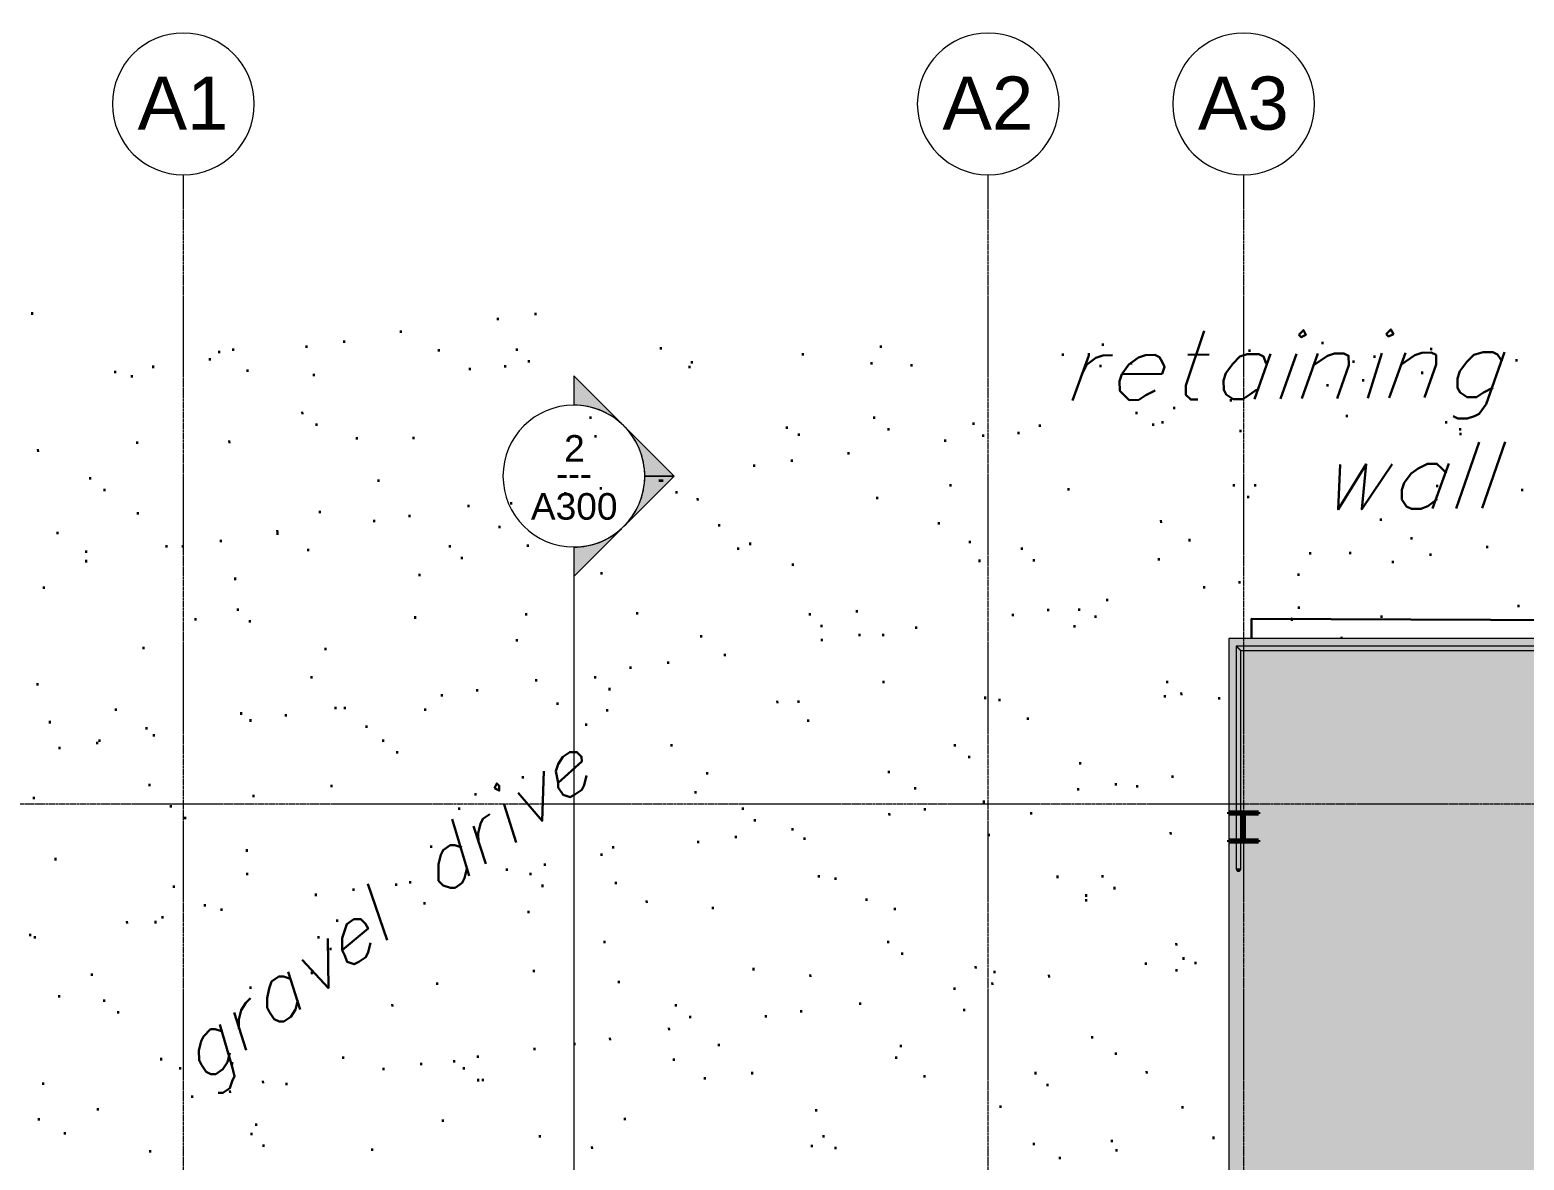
# Model space of a CAD drawing. Header units: inches. Extents: x -4136 to -1245, y 10244 to 12022.
# Drawn here: x -3618 to -3113, y 11640 to 12022 of the extents above; entities that cross this region are included whole.
import ezdxf

# ---------------------------------------------------------------- set-up
doc = ezdxf.new("R2010")
doc.units = ezdxf.units.IN
doc.header["$MEASUREMENT"] = 0
doc.linetypes.add('Grid Line 1_2_', pattern=[0.875, 0.5, -0.125, 0.125, -0.125])
doc.linetypes.add('IMPORT-DASHEDX2 _3_', pattern=[0.225, 0.15, -0.075])
for name, color, linetype, lineweight in [('A-FLOR', 192, 'Continuous', 13), ('A-FLOR-HRAL', 11, 'Continuous', 9), ('A-FLOR-PATT-2', 8, 'Continuous', 9), ('G-ANNO-SYMB', 111, 'Continuous', 9), ('PDF_Geometry-3', 253, 'Continuous', 30), ('S-COLS', 52, 'Continuous', 13), ('S-COLS-3', 52, 'Continuous', 9), ('S-COLS-4', 52, 'Continuous', 50), ('S-GRID-1', 1, 'Grid Line 1_2_', 9), ('S-GRID-IDEN', 1, 'Continuous', 9), ('site plan_dwg _3_-1', 254, 'IMPORT-DASHEDX2 _3_', 9)]:
    doc.layers.add(name, color=color, linetype=linetype, lineweight=lineweight)
doc.styles.add('Arial', font='arial.ttf', dxfattribs={"height": 18})
doc.styles.add('Arial_1', font='arial.ttf', dxfattribs={"height": 9})
doc.styles.add('Century Gothic_1', font='ufonts.com_century-gothic.ttf', dxfattribs={"height": 9})

# ---------------------------------------------------------------- blocks, each defined once
blk = doc.blocks.new('site plan_dwg _3_-1267336-FLOOR PLAN - MEZZANINE')
at = {"layer": 'PDF_Geometry-3'}
for p, q in [((1437.72, 2077), (1437.72, 2076.2)), ((1608.12, 2075.4), (1608.12, 2074.6)), ((1562.52, 2069.8), (1562.52, 2069)), ((1595.32, 2073.8), (1595.32, 2073)), ((1505.72, 2064.2), (1505.72, 2063.4)), ((1530.52, 2065), (1530.52, 2064.2)), ((1543.32, 2066.6), (1543.32, 2065.8)), ((1834.52, 2067.4), (1828.12, 2049)), ((1497.72, 2061), (1497.72, 2060.2)), ((1500.92, 2063.4), (1500.92, 2062.6)), ((1575.32, 2063.4), (1575.32, 2062.6)), ((1601.72, 2063.4), (1601.72, 2062.6)), ((1605.72, 2059.4), (1605.72, 2058.6)), ((1650.52, 2063.4), (1650.52, 2062.6)), ((1698.52, 2061), (1698.52, 2060.2)), ((1724.92, 2063.4), (1724.92, 2062.6)), ((1786.52, 2060.2), (1786.52, 2059.4)), ((1789.72, 2044.2), (1795.32, 2059.4)), ((1795.32, 2060.2), (1795.32, 2059.4)), ((1800.12, 2063.4), (1800.12, 2062.6)), ((1828.92, 2059.4), (1836.12, 2059.4)), ((1849.72, 2061), (1849.72, 2060.2)), ((1856.92, 2059.4), (1851.32, 2044.2)), ((1865.72, 2059.4), (1860.12, 2044.2)), ((1867.32, 2044.2), (1872.92, 2059.4)), ((1874.52, 2063.4), (1874.52, 2062.6)), ((1894.52, 2059.4), (1889.72, 2044.2)), ((1896.92, 2044.2), (1902.52, 2059.4)), ((1911.32, 2061), (1911.32, 2060.2)), ((1465.72, 2057), (1465.72, 2056.2)), ((1471.32, 2055.4), (1471.32, 2054.6)), ((1478.52, 2058.6), (1478.52, 2057.8)), ((1510.52, 2057), (1510.52, 2056.2)), ((1532.92, 2055.4), (1532.92, 2054.6)), ((1585.72, 2057), (1585.72, 2056.2)), ((1597.72, 2057.8), (1597.72, 2057)), ((1660.12, 2057), (1660.12, 2056.2)), ((1660.92, 2058.6), (1660.92, 2057.8)), ((1721.72, 2057.8), (1721.72, 2057)), ((1735.32, 2057), (1735.32, 2056.2)), ((1799.32, 2056.2), (1799.32, 2055.4)), ((1809.72, 2057), (1809.72, 2056.2)), ((1884.92, 2057), (1884.92, 2056.2)), ((1892.12, 2058.6), (1892.12, 2057.8)), ((1940.12, 2057), (1940.12, 2056.2)), ((1876.12, 2049), (1876.12, 2048.2)), ((1888.12, 2050.6), (1888.12, 2049.8)), ((1908.12, 2053), (1908.12, 2052.2)), ((1843.32, 2044.2), (1843.32, 2043.4)), ((1528.92, 2042.6), (1528.92, 2041.8)), ((1626.52, 2040.2), (1626.52, 2039.4)), ((1722.52, 2039.4), (1722.52, 2038.6)), ((1811.32, 2040.2), (1811.32, 2039.4)), ((1824.12, 2041.8), (1824.12, 2041)), ((1533.72, 2038.6), (1533.72, 2037.8)), ((1547.32, 2033.8), (1547.32, 2033)), ((1566.52, 2033.8), (1566.52, 2033)), ((1621.72, 2033.8), (1621.72, 2033)), ((1628.12, 2033.8), (1628.12, 2033)), ((1692.92, 2036.2), (1692.92, 2035.4)), ((1696.92, 2033.8), (1696.92, 2033)), ((1727.32, 2035.4), (1727.32, 2034.6)), ((1756.12, 2037), (1756.12, 2036.2)), ((1771.32, 2033.8), (1771.32, 2033)), ((1778.52, 2036.2), (1778.52, 2035.4)), ((1816.92, 2036.2), (1816.92, 2035.4)), ((1820.12, 2037), (1820.12, 2036.2)), ((1846.52, 2033.8), (1846.52, 2033)), ((1882.52, 2038.6), (1882.52, 2037.8)), ((1916.12, 2036.2), (1916.12, 2035.4)), ((1920.92, 2033.8), (1920.92, 2033)), ((1439.32, 2030.6), (1439.32, 2029.8)), ((1472.92, 2033), (1472.92, 2032.2)), ((1504.12, 2033), (1504.12, 2032.2)), ((1746.52, 2031.4), (1746.52, 2030.6)), ((1759.32, 2033), (1759.32, 2032.2)), ((1919.32, 2006.6), (1927.32, 2029)), ((1920.92, 2032.2), (1920.92, 2031.4)), ((1928.12, 2006.6), (1936.12, 2029)), ((1694.52, 2025), (1694.52, 2024.2)), ((1713.72, 2027.4), (1713.72, 2026.6)), ((1456.92, 2021), (1456.92, 2020.2)), ((1554.52, 2019.4), (1554.52, 2018.6)), ((1649.72, 2018.6), (1649.72, 2017.8)), ((1650.52, 2018.6), (1650.52, 2017.8)), ((1681.72, 2023.4), (1681.72, 2022.6)), ((1916.92, 2021.8), (1911.32, 2006.6)), ((1461.72, 2017), (1461.72, 2016.2)), ((1617.72, 2014.6), (1617.72, 2013.8)), ((1629.72, 2016.2), (1629.72, 2015.4)), ((1655.32, 2014.6), (1655.32, 2013.8)), ((1748.12, 2016.2), (1748.12, 2015.4)), ((1788.12, 2014.6), (1788.12, 2013.8)), ((1844.12, 2015.4), (1844.12, 2014.6)), ((1851.32, 2015.4), (1851.32, 2014.6)), ((1912.92, 2014.6), (1912.92, 2013.8)), ((1472.92, 2009), (1472.92, 2008.2)), ((1534.52, 2009), (1534.52, 2008.2)), ((1584.92, 2010.6), (1584.92, 2009.8)), ((1599.32, 2011.4), (1599.32, 2010.6)), ((1662.52, 2012.2), (1662.52, 2011.4)), ((1723.32, 2012.2), (1723.32, 2011.4)), ((1848.92, 2011.4), (1848.92, 2010.6)), ((1941.72, 2013), (1941.72, 2012.2)), ((1552.92, 2005.8), (1552.92, 2005)), ((1564.92, 2007.4), (1564.92, 2006.6)), ((1595.32, 2003.4), (1595.32, 2002.6)), ((1669.72, 2003.4), (1669.72, 2002.6)), ((1744.12, 2003.4), (1744.12, 2002.6)), ((1819.32, 2003.4), (1819.32, 2002.6)), ((1893.72, 2003.4), (1893.72, 2002.6)), ((1445.72, 2002.6), (1445.72, 2001.8)), ((1500.92, 1999.4), (1500.92, 1998.6)), ((1455.32, 1996.2), (1455.32, 1995.4)), ((1482.52, 1997.8), (1482.52, 1997)), ((1488.12, 1997.8), (1488.12, 1997)), ((1530.52, 1996.2), (1530.52, 1995.4)), ((1578.52, 1997), (1578.52, 1996.2)), ((1604.92, 1997), (1604.92, 1996.2)), ((1676.12, 1995.4), (1676.12, 1994.6)), ((1680.12, 1997), (1680.12, 1996.2)), ((1754.52, 1997), (1754.52, 1996.2)), ((1772.12, 1994.6), (1772.12, 1993.8)), ((1828.92, 1997), (1828.92, 1996.2)), ((1904.12, 1997), (1904.12, 1996.2)), ((1929.72, 1993.8), (1929.72, 1993)), ((1455.32, 1993), (1455.32, 1992.2)), ((1582.52, 1993), (1582.52, 1992.2)), ((1694.52, 1989.8), (1694.52, 1989)), ((1757.72, 1990.6), (1757.72, 1989.8)), ((1776.12, 1990.6), (1776.12, 1989.8)), ((1818.52, 1990.6), (1818.52, 1989.8)), ((1869.72, 1992.2), (1869.72, 1991.4)), ((1883.32, 1992.2), (1883.32, 1991.4)), ((1897.72, 1989), (1897.72, 1988.2)), ((1910.52, 1991.4), (1910.52, 1990.6)), ((1440.92, 1984.2), (1440.92, 1983.4)), ((1505.72, 1986.6), (1505.72, 1985.8)), ((1568.12, 1987.4), (1568.12, 1986.6)), ((1629.72, 1987.4), (1629.72, 1986.6)), ((1865.72, 1985), (1865.72, 1984.2)), ((1833.72, 1981), (1833.72, 1980.2)), ((1845.72, 1982.6), (1845.72, 1981.8)), ((1506.52, 1976.2), (1506.52, 1975.4)), ((1604.12, 1973.8), (1604.12, 1973)), ((1641.72, 1973.8), (1641.72, 1973)), ((1716.12, 1973.8), (1716.12, 1973)), ((1780.92, 1973.8), (1780.92, 1973)), ((1791.32, 1973.8), (1791.32, 1973)), ((1800.92, 1977), (1800.92, 1976.2)), ((1865.72, 1973.8), (1865.72, 1973)), ((1940.12, 1973.8), (1940.12, 1973)), ((1492.12, 1973), (1492.12, 1972.2)), ((1510.52, 1972.2), (1510.52, 1971.4)), ((1566.52, 1973), (1566.52, 1972.2)), ((1700.12, 1973), (1700.12, 1972.2)), ((1704.12, 1969), (1704.12, 1968.2)), ((1736.12, 1968.2), (1736.12, 1967.4)), ((1768.92, 1972.2), (1768.92, 1971.4)), ((1789.72, 1968.2), (1789.72, 1967.4)), ((1796.92, 1971.4), (1796.92, 1970.6)), ((1893.72, 1970.6), (1893.72, 1969.8)), ((1474.52, 1963.4), (1474.52, 1962.6)), ((1600.92, 1965), (1600.92, 1964.2)), ((1663.32, 1965.8), (1663.32, 1965)), ((1704.12, 1964.2), (1704.12, 1963.4)), ((1716.92, 1965.8), (1716.92, 1965)), ((1724.92, 1965.8), (1724.92, 1965)), ((1880.12, 1963.4), (1880.12, 1962.83)), ((1536.12, 1962.6), (1536.12, 1961.8)), ((1671.32, 1959.4), (1671.32, 1958.6)), ((1531.32, 1953), (1531.32, 1952.2)), ((1639.32, 1955.4), (1639.32, 1954.6)), ((1652.12, 1957), (1652.12, 1956.2)), ((1438.52, 1951.4), (1438.52, 1950.6)), ((1587.32, 1948.2), (1587.32, 1947.4)), ((1607.32, 1951.4), (1607.32, 1950.6)), ((1627.32, 1952.2), (1627.32, 1951.4)), ((1632.12, 1948.2), (1632.12, 1947.4)), ((1724.92, 1949.8), (1724.92, 1949)), ((1820.92, 1949), (1820.92, 1948.2)), ((1575.32, 1946.6), (1575.32, 1945.8)), ((1614.52, 1943.4), (1614.52, 1942.6)), ((1688.92, 1943.4), (1688.92, 1942.6)), ((1696.12, 1943.4), (1696.12, 1942.6)), ((1759.32, 1944.2), (1759.32, 1943.4)), ((1764.12, 1943.4), (1764.12, 1942.6)), ((1820.12, 1944.2), (1820.12, 1943.4)), ((1825.72, 1945), (1825.72, 1944.2)), ((1838.52, 1943.4), (1838.52, 1942.6)), ((1442.52, 1938.6), (1442.52, 1937.8)), ((1464.92, 1942.6), (1464.92, 1941.8)), ((1507.32, 1941), (1507.32, 1940.2)), ((1510.52, 1938.6), (1510.52, 1937.8)), ((1522.52, 1940.2), (1522.52, 1939.4)), ((1539.32, 1942.6), (1539.32, 1941.8)), ((1542.52, 1942.6), (1542.52, 1941.8)), ((1569.72, 1941.8), (1569.72, 1941)), ((1631.32, 1941), (1631.32, 1940.2)), ((1475.32, 1936.2), (1475.32, 1935.4)), ((1477.72, 1933.8), (1477.72, 1933)), ((1549.72, 1936.2), (1549.72, 1935.4)), ((1624.12, 1936.2), (1624.12, 1935.4)), ((1699.32, 1937), (1699.32, 1936.2)), ((1773.72, 1937), (1773.72, 1936.2)), ((1445.72, 1929.8), (1445.72, 1929)), ((1458.52, 1931.4), (1458.52, 1930.6)), ((1459.32, 1932.2), (1459.32, 1931.4)), ((1555.32, 1931.4), (1555.32, 1930.6)), ((1652.92, 1929), (1652.92, 1928.2)), ((1748.92, 1928.2), (1748.92, 1927.4)), ((1560.12, 1927.4), (1560.12, 1926.6)), ((1753.72, 1924.2), (1753.72, 1923.4)), ((1602.52, 1918.6), (1602.52, 1917.8)), ((1664.92, 1919.4), (1664.92, 1918.6)), ((1726.52, 1919.4), (1726.52, 1918.6)), ((1791.32, 1921.8), (1791.32, 1921)), ((1436.92, 1913), (1436.92, 1912.2)), ((1476.12, 1917), (1476.12, 1916.2)), ((1511.32, 1913), (1511.32, 1912.2)), ((1537.72, 1916.2), (1537.72, 1915.4)), ((1586.52, 1913), (1586.52, 1912.2)), ((1660.92, 1913), (1660.92, 1912.2)), ((1735.32, 1913.8), (1735.32, 1913)), ((1790.52, 1913), (1790.52, 1912.2)), ((1803.32, 1914.6), (1803.32, 1913.8)), ((1810.52, 1913.8), (1810.52, 1913)), ((1822.52, 1917), (1822.52, 1916.2)), ((1483.32, 1909.8), (1483.32, 1909)), ((1580.92, 1908.2), (1580.92, 1907.4)), ((1596.12, 1909), (1600.12, 1896.2)), ((1676.92, 1907.4), (1676.92, 1906.6)), ((1758.52, 1909), (1758.52, 1908.2)), ((1488.12, 1905.8), (1488.12, 1905)), ((1578.52, 1904.2), (1584.12, 1885)), ((1680.92, 1903.4), (1680.92, 1902.6)), ((1726.52, 1905), (1726.52, 1904.2)), ((1738.52, 1906.6), (1738.52, 1905.8)), ((1774.52, 1905), (1774.52, 1904.2)), ((1589.72, 1889), (1585.72, 1901.8)), ((1674.52, 1897.8), (1674.52, 1897)), ((1693.72, 1900.2), (1693.72, 1899.4)), ((1760.12, 1897.8), (1760.12, 1897)), ((1821.72, 1897.8), (1821.72, 1897)), ((1444.12, 1892.2), (1444.12, 1891.4)), ((1508.92, 1894.6), (1508.92, 1893.8)), ((1571.32, 1895.4), (1571.32, 1894.6)), ((1628.92, 1892.2), (1628.92, 1891.4)), ((1632.92, 1894.6), (1632.92, 1893.8)), ((1661.72, 1896.2), (1661.72, 1895.4)), ((1697.72, 1897), (1697.72, 1896.2)), ((1596.92, 1887.4), (1596.92, 1886.6)), ((1609.72, 1889), (1609.72, 1888.2)), ((1484.12, 1882.6), (1484.12, 1881.8)), ((1508.92, 1886.6), (1508.92, 1885.8)), ((1556.12, 1863.4), (1549.72, 1882.6)), ((1559.32, 1882.6), (1559.32, 1881.8)), ((1564.12, 1883.4), (1564.12, 1882.6)), ((1604.92, 1885.8), (1604.92, 1885)), ((1633.72, 1882.6), (1633.72, 1881.8)), ((1702.52, 1884.2), (1702.52, 1883.4)), ((1708.12, 1883.4), (1708.12, 1882.6)), ((1783.32, 1883.4), (1783.32, 1882.6)), ((1798.52, 1883.4), (1798.52, 1882.6)), ((1532.12, 1879.4), (1532.12, 1878.6)), ((1544.92, 1881), (1544.92, 1880.2)), ((1608.92, 1881.8), (1608.92, 1881)), ((1792.92, 1877), (1792.92, 1876.2)), ((1802.52, 1879.4), (1802.52, 1878.6)), ((1480.12, 1872.2), (1480.12, 1871.4)), ((1494.52, 1876.2), (1494.52, 1875.4)), ((1500.12, 1874.6), (1500.12, 1873.8)), ((1568.92, 1876.2), (1568.92, 1875.4)), ((1604.12, 1873), (1604.12, 1872.2)), ((1644.12, 1876.2), (1644.12, 1875.4)), ((1666.52, 1873.8), (1666.52, 1873)), ((1718.52, 1876.2), (1718.52, 1875.4)), ((1728.12, 1873), (1728.12, 1872.2)), ((1792.92, 1875.4), (1792.92, 1874.6)), ((1468.12, 1870.6), (1468.12, 1869.8)), ((1477.72, 1870.6), (1477.72, 1869.8)), ((1539.32, 1870.6), (1539.32, 1869.8)), ((1435.32, 1866.6), (1435.32, 1865.8)), ((1436.92, 1865.8), (1436.92, 1865)), ((1532.92, 1865), (1532.92, 1864.2)), ((1629.72, 1862.6), (1629.72, 1861.8)), ((1725.72, 1861.8), (1725.72, 1861)), ((1536.92, 1861), (1536.92, 1860.2)), ((1730.52, 1857.8), (1730.52, 1857)), ((1823.32, 1860.2), (1823.32, 1859.4)), ((1456.12, 1853), (1456.12, 1852.2)), ((1522.52, 1853), (1526.52, 1840.2)), ((1530.52, 1853), (1530.52, 1852.2)), ((1605.72, 1853), (1605.72, 1852.2)), ((1680.12, 1853), (1680.12, 1852.2)), ((1755.32, 1853), (1755.32, 1852.2)), ((1812.92, 1853.8), (1812.92, 1853)), ((1825.72, 1855.4), (1825.72, 1854.6)), ((1829.72, 1853.8), (1829.72, 1853)), ((1509.72, 1848.2), (1509.72, 1847.4)), ((1572.92, 1849), (1572.92, 1848.2)), ((1634.52, 1849), (1634.52, 1848.2)), ((1699.32, 1850.6), (1699.32, 1849.8)), ((1760.92, 1847.4), (1760.92, 1846.6)), ((1761.72, 1851.4), (1761.72, 1850.6)), ((1780.12, 1849.8), (1780.12, 1849)), ((1823.32, 1851.4), (1823.32, 1850.6)), ((1444.92, 1845.8), (1444.92, 1845)), ((1460.12, 1844.2), (1460.12, 1843.4)), ((1557.72, 1841.8), (1557.72, 1841)), ((1748.12, 1845.8), (1748.12, 1845)), ((1464.92, 1840.2), (1464.92, 1839.4)), ((1508.12, 1826.6), (1504.12, 1839.4)), ((1653.72, 1841), (1653.72, 1840.2)), ((1658.52, 1837), (1658.52, 1836.2)), ((1684.12, 1837), (1684.12, 1836.2)), ((1696.12, 1838.6), (1696.12, 1837.8)), ((1716.12, 1841), (1716.12, 1840.2)), ((1751.32, 1838.6), (1751.32, 1837.8)), ((1651.32, 1833), (1651.32, 1832.2)), ((1605.72, 1826.6), (1605.72, 1825.8)), ((1619.32, 1828.2), (1619.32, 1827.4)), ((1631.32, 1829.8), (1631.32, 1829)), ((1668.12, 1827.4), (1668.12, 1826.6)), ((1729.72, 1826.6), (1729.72, 1825.8)), ((1794.52, 1829), (1794.52, 1828.2)), ((1479.32, 1824.2), (1479.32, 1823.4)), ((1503.32, 1822.6), (1503.32, 1821.8)), ((1540.92, 1824.2), (1540.92, 1823.4)), ((1567.32, 1821.8), (1567.32, 1821)), ((1578.52, 1822.6), (1578.52, 1821.8)), ((1586.52, 1824.2), (1586.52, 1823.4)), ((1652.92, 1822.6), (1652.92, 1821.8)), ((1728.12, 1822.6), (1728.12, 1821.8)), ((1802.52, 1823.4), (1802.52, 1822.6)), ((1439.32, 1816.2), (1439.32, 1815.4)), ((1485.72, 1821), (1485.72, 1820.2)), ((1513.72, 1816.2), (1513.72, 1815.4)), ((1554.52, 1820.2), (1554.52, 1819.4)), ((1581.72, 1820.2), (1581.72, 1819.4)), ((1586.52, 1816.2), (1586.52, 1815.4)), ((1588.12, 1816.2), (1588.12, 1815.4)), ((1663.32, 1816.2), (1663.32, 1815.4)), ((1679.32, 1817.8), (1679.32, 1817)), ((1737.72, 1816.2), (1737.72, 1815.4)), ((1775.32, 1817), (1775.32, 1816.2)), ((1812.92, 1817), (1812.92, 1816.2)), ((1489.72, 1811.4), (1489.72, 1810.6)), ((1502.52, 1813), (1502.52, 1812.2)), ((1521.72, 1815.4), (1521.72, 1814.6)), ((1779.32, 1813), (1779.32, 1812.2)), ((1457.72, 1807.4), (1457.72, 1806.6)), ((1437.72, 1804.2), (1437.72, 1803.4)), ((1511.32, 1801.8), (1511.32, 1801)), ((1574.52, 1802.6), (1574.52, 1801.8)), ((1636.12, 1802.6), (1636.12, 1801.8)), ((1700.92, 1805), (1700.92, 1804.2)), ((1763.32, 1805.8), (1763.32, 1805)), ((1824.92, 1805), (1824.92, 1804.2)), ((1446.52, 1799.4), (1446.52, 1798.6)), ((1509.72, 1798.6), (1509.72, 1797.8)), ((1607.32, 1797), (1607.32, 1796.2)), ((1703.32, 1796.2), (1703.32, 1795.4)), ((1475.32, 1793), (1475.32, 1792.2)), ((1513.72, 1794.6), (1513.72, 1793.8)), ((1550.52, 1793), (1550.52, 1792.2)), ((1624.92, 1793), (1624.92, 1792.2)), ((1699.32, 1793), (1699.32, 1792.2)), ((1707.32, 1792.2), (1707.32, 1791.4)), ((1774.52, 1793), (1774.52, 1792.2)), ((1800.92, 1793.8), (1800.92, 1793)), ((1835.32, 1794.6), (1835.32, 1793.8)), ((1783.32, 1788.2), (1783.32, 1787.4)), ((1802.52, 1790.6), (1802.52, 1789.8))]:
    blk.add_line(p, q, dxfattribs=at)
at = {"layer": 'PDF_Geometry-3', "flags": 128}
for points in [[(1866.52, 2065.8), (1867.32, 2065), (1868.92, 2065.8), (1868.12, 2067.4)], [(1896.12, 2065.8), (1896.92, 2065), (1898.52, 2065.8), (1897.72, 2067.4)], [(1863.32, 1969), (1863.32, 1969.8)], [(1592.92, 1914.6), (1594.52, 1913.8), (1594.52, 1915.4), (1593.72, 1916.2)]]:
    blk.add_lwpolyline(points, close=True, dxfattribs=at)
for points in [[(1792.92, 2053), (1794.52, 2056.2), (1797.72, 2058.6), (1800.12, 2059.4), (1803.32, 2059.4)], [(1806.52, 2053), (1820.12, 2053), (1820.92, 2055.4), (1820.12, 2057), (1819.32, 2058.6), (1817.72, 2059.4), (1814.52, 2059.4), (1812.12, 2058.6), (1808.92, 2056.2), (1806.52, 2053), (1805.72, 2050.6), (1805.72, 2047.4), (1807.32, 2045.8), (1808.92, 2044.2), (1812.12, 2044.2), (1814.52, 2045.8), (1817.72, 2047.4)], [(1855.32, 2056.2), (1854.52, 2058.6), (1852.92, 2059.4), (1848.92, 2059.4), (1846.52, 2058.6), (1844.12, 2056.2), (1841.72, 2053), (1840.92, 2050.6), (1840.92, 2047.4), (1841.72, 2045.8), (1844.12, 2044.2), (1847.32, 2044.2), (1849.72, 2045.8), (1852.12, 2047.4)], [(1871.32, 2055.4), (1876.12, 2058.6), (1878.52, 2059.4), (1881.72, 2059.4), (1883.32, 2058.6), (1883.32, 2055.4), (1879.32, 2044.2)], [(1900.92, 2055.4), (1905.72, 2058.6), (1908.12, 2059.4), (1911.32, 2059.4), (1912.92, 2058.6), (1912.92, 2055.4), (1908.92, 2044.2)], [(1936.12, 2059.4), (1929.72, 2041.8), (1927.32, 2038.6), (1925.72, 2037.8), (1923.32, 2037), (1920.12, 2037), (1918.52, 2037.8)], [(1935.32, 2056.2), (1933.72, 2058.6), (1932.12, 2059.4), (1928.92, 2059.4), (1925.72, 2058.6), (1923.32, 2056.2), (1920.92, 2053), (1920.12, 2050.6), (1920.12, 2047.4), (1920.92, 2045.8), (1923.32, 2044.2), (1926.52, 2044.2), (1928.92, 2045.8), (1932.12, 2047.4)], [(1828.12, 2049), (1828.12, 2045.8), (1829.72, 2044.2), (1832.12, 2044.2)], [(1880.12, 2021.8), (1879.32, 2006.6), (1888.92, 2021.8), (1887.32, 2006.6), (1897.72, 2021.8)], [(1916.12, 2018.6), (1914.52, 2020.2), (1912.92, 2021.8), (1909.72, 2021.8), (1906.52, 2020.2), (1904.12, 2018.6), (1901.72, 2015.4), (1900.92, 2013), (1900.92, 2009.8), (1902.52, 2007.4), (1904.12, 2006.6), (1907.32, 2006.6), (1909.72, 2007.4), (1912.92, 2009.8)], [(1520.12, 2002.6), (1520.12, 2001.8), (1520.12, 2001)], [(2038.52, 1967.4), (1849.72, 1969.8), (1849.66, 1963.09)], [(1614.52, 1916.2), (1622.52, 1923.4), (1622.52, 1925), (1620.92, 1926.6), (1618.52, 1926.6), (1616.12, 1925), (1614.52, 1922.6), (1613.72, 1920.2), (1614.52, 1916.2), (1614.52, 1914.6), (1616.12, 1912.2), (1618.52, 1911.4), (1620.12, 1912.2), (1622.52, 1913.8), (1623.32, 1915.4), (1624.12, 1918.6)], [(1600.92, 1913), (1608.92, 1903.4), (1609.72, 1920.2)], [(1587.32, 1896.2), (1587.32, 1899.4), (1588.12, 1902.6), (1588.92, 1904.2), (1591.32, 1905.8)], [(1581.72, 1894.6), (1579.32, 1895.4), (1577.72, 1895.4), (1575.32, 1893.8), (1574.52, 1892.2), (1573.72, 1889), (1573.72, 1883.4), (1575.32, 1881.8), (1577.72, 1881), (1579.32, 1881), (1581.72, 1882.6), (1582.52, 1884.2), (1583.32, 1887.4)], [(1540.92, 1860.2), (1549.72, 1867.4), (1548.92, 1869), (1547.32, 1870.6), (1544.92, 1870.6), (1542.52, 1869), (1541.72, 1866.6), (1540.92, 1864.2), (1540.92, 1860.2), (1541.72, 1858.6), (1542.52, 1856.2), (1544.92, 1855.4), (1546.52, 1856.2), (1548.92, 1857.8), (1549.72, 1859.4), (1550.52, 1862.6)], [(1527.32, 1857), (1536.12, 1847.4), (1536.12, 1864.2)], [(1523.32, 1850.6), (1520.92, 1851.4), (1519.32, 1851.4), (1516.92, 1849.8), (1516.12, 1847.4), (1515.32, 1844.2), (1515.32, 1841), (1516.12, 1839.4), (1517.72, 1837), (1519.32, 1836.2), (1520.92, 1836.2), (1523.32, 1837.8), (1524.92, 1840.2), (1525.72, 1843.4)], [(1505.72, 1833.8), (1505.72, 1837), (1506.52, 1840.2), (1508.12, 1842.6), (1509.72, 1844.2)], [(1500.12, 1833), (1497.72, 1833.8), (1496.12, 1833.8), (1493.72, 1831.4), (1492.92, 1829.8), (1492.12, 1826.6), (1492.12, 1823.4), (1492.92, 1821.8), (1494.52, 1819.4), (1496.12, 1818.6), (1497.72, 1818.6), (1500.12, 1820.2), (1501.72, 1822.6), (1502.52, 1825.8)], [(1499.32, 1835.4), (1503.32, 1821), (1504.12, 1817.8), (1503.32, 1816.2), (1502.52, 1813.8), (1500.12, 1812.2), (1498.52, 1812.2)]]:
    blk.add_lwpolyline(points, dxfattribs=at)
blk = doc.blocks.new('Railing - Lapeyre - 1 1_2_ Post-1355937-FLOOR PLAN - MEZZANINE')
at = {"layer": 'A-FLOR-HRAL'}
blk.add_hatch(color=256, dxfattribs=at).paths.add_polyline_path([(0.07, 0.74), (-0.02, 0.75), (-0.33, 0.67), (-0.41, 0.62), (-0.63, 0.4), (-0.65, 0.37), (-0.72, 0.19), (-0.72, 0), (-0.63, 0.02), (-0.54, 0.33), (-0.53, 0.37), (-0.41, 0.53), (-0.25, 0.65), (0.05, 0.74)], flags=0)
blk.add_arc((0, 0), 0.75, 84.3466, 180, dxfattribs=at)
blk = doc.blocks.new('Railing - Lapeyre - 1 1_2_ Post-V1-FLOOR PLAN - MEZZANINE')
at = {"layer": 'A-FLOR-HRAL'}
blk.add_hatch(color=256, dxfattribs=at).paths.add_polyline_path([(0, -0.75), (0.19, -0.72), (0.37, -0.65), (0.53, -0.53), (0.65, -0.38), (0.72, -0.19), (0.72, 0), (-0.75, 0), (-0.72, -0.19), (-0.65, -0.38), (-0.53, -0.53), (-0.38, -0.65), (-0.19, -0.72)], flags=0)
blk.add_arc((0, 0), 0.75, 180, 360, dxfattribs=at)
blk = doc.blocks.new('Railing - Railing-1339868-FLOOR PLAN - MEZZANINE')
at = {"layer": 'A-FLOR-HRAL'}
h = blk.add_hatch(color=256, dxfattribs=at)
h.paths.add_polyline_path([(-3209.2, 11738.4), (-3208.45, 11738.4), (-3208.48, 11747.66), (-3209.95, 11747.66), (-3209.93, 11738.4), (-3209.4, 11738.4)], flags=0)
h.paths.add_polyline_path([(-3209.71, 11748.22), (-3208.45, 11748.22), (-3208.48, 11757.08), (-3209.95, 11757.08), (-3209.92, 11748.22), (-3209.73, 11748.22)], flags=0)
h.paths.add_polyline_path([(-3209.35, 11757.64), (-3208.45, 11757.64), (-3208.48, 11812.42), (-3209.95, 11813.9), (-3209.93, 11757.64), (-3209.4, 11757.64)], flags=0)
blk.add_hatch(color=256, dxfattribs=at).paths.add_polyline_path([(-3026.61, 11812.4), (-3026.83, 11812.62), (-3026.91, 11812.77), (-3026.95, 11812.95), (-3026.94, 11813.15), (-3026.88, 11813.34), (-3026.76, 11813.52), (-3026.72, 11813.56), (-3026.58, 11813.68), (-3026.4, 11813.75), (-3026.2, 11813.79), (-3026.2, 11813.9), (-3209.93, 11813.87), (-3208.45, 11812.4), (-3026.72, 11812.4)], flags=0)
for p, q in [((-3026.2, 11813.9), (-3209.95, 11813.9)), ((-3209.95, 11813.9), (-3209.95, 11757.64)), ((-3026.2, 11813.9), (-3026.2, 11813.79)), ((-3208.45, 11812.4), (-3026.2, 11812.4)), ((-3208.45, 11757.64), (-3208.45, 11812.4)), ((-3209.95, 11757.08), (-3209.95, 11748.22)), ((-3208.45, 11748.22), (-3208.45, 11757.08)), ((-3209.95, 11747.66), (-3209.95, 11738.4)), ((-3208.45, 11738.4), (-3208.45, 11747.66)), ((-3208.45, 11738.4), (-3209.95, 11738.4))]:
    blk.add_line(p, q, dxfattribs=at)
blk.add_open_spline([(-3209.95, 11813.9), (-3209.95, 11813.9), (-3209.94, 11813.88), (-3209.9, 11813.84), (-3209.85, 11813.8), (-3209.81, 11813.75), (-3209.77, 11813.71), (-3209.72, 11813.66), (-3209.66, 11813.6), (-3209.59, 11813.54), (-3209.54, 11813.48), (-3209.49, 11813.43), (-3209.44, 11813.39), (-3209.4, 11813.34), (-3209.35, 11813.29), (-3209.3, 11813.24), (-3209.25, 11813.19), (-3209.2, 11813.15), (-3209.15, 11813.1), (-3209.11, 11813.05), (-3209.06, 11813), (-3209.01, 11812.95), (-3208.96, 11812.9), (-3208.92, 11812.86), (-3208.87, 11812.81), (-3208.83, 11812.77), (-3208.79, 11812.73), (-3208.73, 11812.68), (-3208.68, 11812.63), (-3208.64, 11812.58), (-3208.6, 11812.54), (-3208.55, 11812.49), (-3208.51, 11812.45), (-3208.47, 11812.41), (-3208.45, 11812.4), (-3208.45, 11812.4)], degree=3, knots=[0, 0, 0, 0, 0.083333, 0.125, 0.166667, 0.208333, 0.229167, 0.25, 0.291667, 0.333333, 0.354167, 0.375, 0.395833, 0.416667, 0.4375, 0.458333, 0.479167, 0.5, 0.520833, 0.541667, 0.5625, 0.583333, 0.604167, 0.625, 0.645833, 0.666667, 0.6875, 0.708333, 0.75, 0.770833, 0.791667, 0.833333, 0.875, 0.916667, 1, 1, 1, 1], dxfattribs=at)
at = {"rotation": 269.9999999999996}
blk.add_blockref('Railing - Lapeyre - 1 1_2_ Post-1355937-FLOOR PLAN - MEZZANINE', (-3026.2, 11813.15), dxfattribs=at)
blk.add_blockref('Railing - Lapeyre - 1 1_2_ Post-V1-FLOOR PLAN - MEZZANINE', (-3209.2, 11738.4))
blk = doc.blocks.new('Section - Section Head - Filled-22785-FLOOR PLAN - MEZZANINE')
at = {"layer": 'G-ANNO-SYMB'}
h = blk.add_hatch(color=256, dxfattribs=at)
edge = h.paths.add_edge_path(flags=0)
edge.add_line((-0.4268, 0.1768), (-0.25, 0.3536))
edge.add_line((-0.25, 0.3536), (-0.25, 0.25))
edge.add_arc((-0.25, 0), 0.25, 90, 135)
h = blk.add_hatch(color=256, dxfattribs=at)
edge = h.paths.add_edge_path(flags=0)
edge.add_arc((-0.25, 0), 0.25, 45, 90)
edge.add_line((-0.25, 0.25), (-0.25, 0.3536))
edge.add_line((-0.25, 0.3536), (-0.0732, 0.1768))
h = blk.add_hatch(color=256, dxfattribs=at)
edge = h.paths.add_edge_path(flags=0)
edge.add_arc((-0.25, 0), 0.2503, 137.9216, 180)
edge.add_line((-0.5003, 0), (-0.6036, 0))
edge.add_line((-0.6036, 0), (-0.4358, 0.1678))
h = blk.add_hatch(color=256, dxfattribs=at)
edge = h.paths.add_edge_path(flags=0)
edge.add_line((-0.0642, 0.1678), (0.1036, 0))
edge.add_line((0.1036, 0), (0.0003, 0))
edge.add_arc((-0.25, 0), 0.2503, 0, 42.0784)
for p, q in [((-0.25, 0.3536), (-0.4268, 0.1768)), ((-0.25, 0.25), (-0.25, 0.3536)), ((-0.0732, 0.1768), (-0.25, 0.3536)), ((-0.25, 0.3536), (-0.25, 0.25)), ((-0.4358, 0.1678), (-0.6036, 0)), ((0.1036, 0), (-0.0642, 0.1678)), ((-0.6036, 0), (-0.5003, 0)), ((0.0003, 0), (0.1036, 0))]:
    blk.add_line(p, q, dxfattribs=at)
for centre, radius, start, end in [((-0.2503, 0), 0.25, 360, 180), ((-0.25, 0), 0.25, 90, 135), ((-0.25, 0), 0.25, 45, 90), ((-0.25, 0), 0.2503, 137.9216, 180), ((-0.25, 0), 0.2503, 0, 42.0784), ((-0.2503, 0), 0.25, 180, 360)]:
    blk.add_arc(centre, radius, start, end, dxfattribs=at)
blk = doc.blocks.new('Grid - Grid Head - Circle-50561-FLOOR PLAN - MEZZANINE')
at = {"layer": 'S-GRID-IDEN'}
for start, end in [(360, 180), (180, 360)]:
    blk.add_arc((0, 0), 0.25, start, end, dxfattribs=at)

msp = doc.modelspace()

# ---------------------------------------------------------------- hatches: boundary and pattern name
at = {"layer": 'A-FLOR-PATT-2'}
h = msp.add_hatch(dxfattribs=at)
h.set_pattern_fill('FP_3', color=256, style=0, pattern_type=2)
h.set_pattern_definition([(0, (0, 0), (30.72, 7.68), [1.267, -21.773, 1.267, -21.773, -122.88]), (0, (0, 0), (30.72, 7.68), [-46.08, 1.267, -44.813, 1.267, -21.773, -53.76]), (0, (0, 0), (30.72, 7.68), [-115.2, 1.267, -14.093, 1.267, -37.133]), (120, (11.52, 3.84), (-22.011075, 22.7643004), [1.267, -21.773, 1.267, -21.773, -122.88]), (120, (11.52, 3.84), (-22.011075, 22.7643004), [-46.08, 1.267, -44.813, 1.267, -21.773, -53.76]), (120, (11.52, 3.84), (-22.011075, 22.7643004), [-115.2, 1.267, -14.093, 1.267, -37.133]), (240, (15.36, 19.2), (-8.708925, -30.4443004), [1.267, -21.773, 1.267, -21.773, -122.88]), (240, (15.36, 19.2), (-8.708925, -30.4443004), [-46.08, 1.267, -44.813, 1.267, -21.773, -53.76]), (240, (15.36, 19.2), (-8.708925, -30.4443004), [-115.2, 1.267, -14.093, 1.267, -37.133])])
h.paths.add_polyline_path([(-3034.97, 10794.77), (-3034.09, 10794.77), (-3034.97, 10795.45), (-3036.08, 10796.9), (-3036.78, 10798.58), (-3037.02, 10800.4), (-3036.78, 10802.21), (-3036.08, 10803.9), (-3035.21, 10805.02), (-3037.08, 10805.02), (-3037.08, 10836.27), (-3072.08, 10836.27), (-3072.08, 10838.02), (-3037.08, 10838.02), (-3037.08, 11046.27), (-3036.33, 11046.27), (-3036.33, 11094.27), (-3581.7, 11094.27), (-3581.7, 11181.96), (-3616.7, 11181.96), (-3616.7, 11183.71), (-3581.7, 11183.71), (-3581.7, 11452.52), (-3772.63, 11452.49), (-3850.46, 11389.66), (-3850.76, 11389.6), (-3851, 11389.64), (-3851.09, 11389.68), (-3851.23, 11389.77), (-3851.37, 11389.91), (-3851.45, 11390.04), (-3851.5, 11390.23), (-3851.5, 11390.44), (-3851.38, 11390.76), (-3851.25, 11390.91), (-3851, 11391.12), (-3773.09, 11454.02), (-3581.7, 11454.02), (-3581.7, 11456.52), (-3774.01, 11456.52), (-3974.76, 11294.35), (-4075.29, 11303.4), (-3669.02, 10794.77), (-3036.78, 10794.77)], flags=0)
h.paths.add_polyline_path([(-3026.33, 11046.27), (-3026.2, 11046.27), (-3026.2, 11096.52), (-3026.33, 11096.52)], flags=0)
h.paths.add_polyline_path([(-3285.95, 11106.52), (-3049.33, 11106.52), (-3049.33, 11121.51), (-3036.33, 11121.51), (-3036.33, 11387.77), (-3071.33, 11387.77), (-3071.33, 11389.52), (-3036.33, 11389.52), (-3036.33, 11424.64), (-3049.33, 11424.64), (-3049.33, 11447.9), (-3285.95, 11447.9), (-3285.95, 11424.64), (-3301.95, 11424.64), (-3301.95, 11447.9), (-3558.45, 11447.9), (-3558.45, 11424.64), (-3570.83, 11424.64), (-3570.83, 11121.51), (-3558.45, 11121.51), (-3558.45, 11106.52), (-3301.95, 11106.52), (-3301.95, 11121.51), (-3285.95, 11121.51)], flags=0)
h.paths.add_polyline_path([(-3026.33, 11106.52), (-3026.2, 11106.52), (-3026.2, 11455.52), (-3026.33, 11455.52), (-3026.33, 11156.41)], flags=0)
h.paths.add_polyline_path([(-3568.48, 11207.61), (-3569.13, 11207.61), (-3569.13, 11208.61), (-3408.48, 11208.61), (-3408.48, 11207.61), (-3567.77, 11207.61)], flags=0)
h.paths.add_polyline_path([(-3570.48, 11208.9), (-3570.48, 11354.9), (-3568.48, 11354.9), (-3568.48, 11208.9), (-3570.41, 11208.9)], flags=0)
h.paths.add_polyline_path([(-3569.13, 11355.18), (-3569.13, 11356.18), (-3408.48, 11356.18), (-3408.48, 11355.18), (-3568.54, 11355.18)], flags=0)
h.paths.add_polyline_path([(-3120.79, 11455.52), (-3037.08, 11455.52), (-3037.08, 11741.46), (-3072.08, 11741.46), (-3072.08, 11743.21), (-3037.08, 11743.21), (-3037.08, 11770.65), (-3026.2, 11770.65), (-3026.21, 11812.27), (-3026.4, 11812.3), (-3026.74, 11812.4), (-3208.45, 11812.4), (-3208.45, 11757.64), (-3202.45, 11757.64), (-3202.45, 11757.08), (-3206.6, 11757.08), (-3207.08, 11756.88), (-3207.28, 11756.39), (-3207.28, 11748.91), (-3207.08, 11748.42), (-3206.59, 11748.22), (-3202.45, 11748.22), (-3202.45, 11747.66), (-3208.45, 11747.66), (-3208.48, 11738.2), (-3208.55, 11738.02), (-3208.67, 11737.87), (-3208.83, 11737.75), (-3209.01, 11737.67), (-3209.21, 11737.65), (-3209.4, 11737.67), (-3209.58, 11737.75), (-3209.73, 11737.87), (-3209.85, 11738.02), (-3209.93, 11738.2), (-3209.95, 11738.59), (-3209.95, 11747.66), (-3212.45, 11747.66), (-3212.45, 11506.13), (-3212.26, 11506.11), (-3212.08, 11506.03), (-3211.92, 11505.91), (-3211.8, 11505.76), (-3211.73, 11505.58), (-3211.7, 11505.38), (-3211.73, 11505.19), (-3211.8, 11505.01), (-3211.92, 11504.85), (-3212.08, 11504.73), (-3212.26, 11504.66), (-3212.45, 11504.63), (-3212.45, 11472.99), (-3202.45, 11472.99), (-3202.45, 11472.43), (-3206.59, 11472.43), (-3207.08, 11472.23), (-3207.28, 11471.74), (-3207.28, 11464.26), (-3207.08, 11463.77), (-3206.59, 11463.57), (-3202.45, 11463.57), (-3202.45, 11463.01), (-3212.45, 11463.01), (-3212.45, 11456.52), (-3261.45, 11456.52), (-3261.45, 11455.52), (-3146.96, 11455.52)], flags=0)
h.paths.add_polyline_path([(-3208.31, 11463.57), (-3207.83, 11463.77), (-3207.62, 11464.26), (-3207.62, 11471.74), (-3207.83, 11472.23), (-3208.31, 11472.43), (-3212.45, 11472.43), (-3212.45, 11463.57), (-3208.81, 11463.57)], flags=0)
h.paths.add_polyline_path([(-3208.31, 11748.22), (-3207.83, 11748.42), (-3207.62, 11748.91), (-3207.62, 11756.39), (-3207.83, 11756.88), (-3208.31, 11757.08), (-3208.45, 11757.08), (-3208.45, 11748.22)], flags=0)
h.paths.add_polyline_path([(-3209.95, 11748.22), (-3209.95, 11757.08), (-3212.45, 11757.08), (-3212.45, 11748.22)], flags=0)
h.paths.add_polyline_path([(-3209.95, 11757.64), (-3209.93, 11813.9), (-3026.2, 11813.9), (-3026.2, 11816.4), (-3212.45, 11816.4), (-3212.45, 11757.64)], flags=0)
at = {"layer": 'S-COLS'}
for points in [[(-3208.31, 11757.08), (-3208.31, 11757.08), (-3208.45, 11757.08)], [(-3202.45, 11757.08), (-3202.45, 11757.08), (-3204.4, 11757.08)], [(-3202.45, 11747.66), (-3202.45, 11747.66), (-3204.4, 11747.66)]]:
    msp.add_hatch(color=256, dxfattribs=at).paths.add_polyline_path(points, flags=0)
at = {"layer": 'S-COLS-3'}
h = msp.add_hatch(dxfattribs=at)
h.set_pattern_fill('FP_5', color=256, style=0, pattern_type=2)
h.set_pattern_definition([(45, (0, 0), (-9.503515, 9.503515), []), (45, (0, 14.4), (-9.503515, 9.503515), [])])
h.paths.add_polyline_path([(-3202.45, 11747.66), (-3202.45, 11748.22), (-3206.59, 11748.22), (-3207.08, 11748.42), (-3207.28, 11748.91), (-3207.28, 11756.39), (-3207.08, 11756.88), (-3206.59, 11757.08), (-3202.45, 11757.08), (-3202.45, 11757.64), (-3212.45, 11757.64), (-3212.45, 11757.08), (-3208.31, 11757.08), (-3207.83, 11756.88), (-3207.62, 11756.39), (-3207.62, 11748.91), (-3207.83, 11748.42), (-3208.31, 11748.22), (-3212.45, 11748.22), (-3212.45, 11747.66), (-3204.4, 11747.66)], flags=0)

# ---------------------------------------------------------------- linework, layer by layer
at = {"layer": 'A-FLOR'}
for p, q in [((-3026.2, 11816.4), (-3212.45, 11816.4)), ((-3212.45, 11816.4), (-3212.45, 11757.64)), ((-3212.45, 11757.08), (-3212.45, 11748.22)), ((-3212.45, 11747.66), (-3212.45, 11506.13))]:
    msp.add_line(p, q, dxfattribs=at)
at = {"layer": 'G-ANNO-SYMB'}
msp.add_line((-3434.23, 11847.41), (-3434.23, 10300.09), dxfattribs=at)
at = {"layer": 'S-COLS-3'}
for p, q in [((-3212.45, 11757.08), (-3212.45, 11757.08)), ((-3202.45, 11757.08), (-3202.45, 11757.08)), ((-3212.45, 11747.66), (-3212.45, 11747.66)), ((-3202.45, 11747.66), (-3202.45, 11747.66))]:
    msp.add_line(p, q, dxfattribs=at)
at = {"layer": 'S-COLS-4'}
for p, q in [((-3202.45, 11757.64), (-3212.45, 11757.64)), ((-3212.45, 11757.64), (-3212.45, 11757.08)), ((-3202.45, 11757.08), (-3202.45, 11757.64)), ((-3212.45, 11757.08), (-3208.31, 11757.08)), ((-3207.62, 11756.39), (-3207.62, 11748.91)), ((-3207.28, 11748.91), (-3207.28, 11756.39)), ((-3206.59, 11757.08), (-3202.45, 11757.08)), ((-3212.45, 11748.22), (-3212.45, 11747.66)), ((-3208.31, 11748.22), (-3212.45, 11748.22)), ((-3212.45, 11747.66), (-3202.45, 11747.66)), ((-3202.45, 11748.22), (-3206.59, 11748.22)), ((-3202.45, 11747.66), (-3202.45, 11748.22))]:
    msp.add_line(p, q, dxfattribs=at)
for centre, start, end in [((-3208.31, 11756.39), 360, 90), ((-3206.59, 11756.39), 90, 180), ((-3208.31, 11748.91), 270, 0), ((-3206.59, 11748.91), 180, 270)]:
    msp.add_arc(centre, 0.691, start, end, dxfattribs=at)
at = {"layer": 'S-GRID-1'}
for p, q in [((-3566.45, 11070.13), (-3566.45, 11973.42)), ((-3293.95, 11070.13), (-3293.95, 11973.42)), ((-3207.45, 11070.13), (-3207.45, 11973.42)), ((-1362.8, 11760.4), (-3914.18, 11760.4))]:
    msp.add_line(p, q, dxfattribs=at)

# ---------------------------------------------------------------- block references
at = {"layer": 'A-FLOR-HRAL'}
msp.add_blockref('Railing - Railing-1339868-FLOOR PLAN - MEZZANINE', (0, 0), dxfattribs=at)
at = {"layer": 'G-ANNO-SYMB', "xscale": 95.99999999999994, "yscale": 95.99999999999994, "zscale": 95.99999999999994, "rotation": 269.9999999999996}
msp.add_blockref('Section - Section Head - Filled-22785-FLOOR PLAN - MEZZANINE', (-3434.23, 11847.41), dxfattribs=at)
at = {"layer": 'S-GRID-IDEN', "xscale": 95.99999999999994, "yscale": 95.99999999999994, "zscale": 95.99999999999994}
for p in [(-3566.45, 11997.42), (-3293.95, 11997.42), (-3207.45, 11997.42)]:
    msp.add_blockref('Grid - Grid Head - Circle-50561-FLOOR PLAN - MEZZANINE', p, dxfattribs=at)
at = {"layer": 'site plan_dwg _3_-1', "rotation": 0.4767314902811993}
msp.add_blockref('site plan_dwg _3_-1267336-FLOOR PLAN - MEZZANINE', (-5038.04, 9837.99), dxfattribs=at)

# ---------------------------------------------------------------- texts
at = {"layer": 'G-ANNO-SYMB', "char_height": 9, "attachment_point": 1}
for s, insert, width, style in [('2', (-3437.55, 11885.32), 8.484, 'Arial_1'), ('---', (-3440.2, 11876.81), 15.453, 'Century Gothic_1'), ('A300', (-3448.8, 11865.68), 35.754, 'Arial_1')]:
    msp.add_mtext(s, dxfattribs=dict(at, insert=insert, width=width, style=style))
at = {"layer": 'S-GRID-IDEN', "char_height": 18, "width": 37.269, "attachment_point": 1, "style": 'Arial'}
for s, insert in [('A1', (-3581.95, 12006.71)), ('A2', (-3309.45, 12006.71)), ('A3', (-3222.95, 12006.71))]:
    msp.add_mtext(s, dxfattribs=dict(at, insert=insert))

doc.saveas('drawing.dxf')
